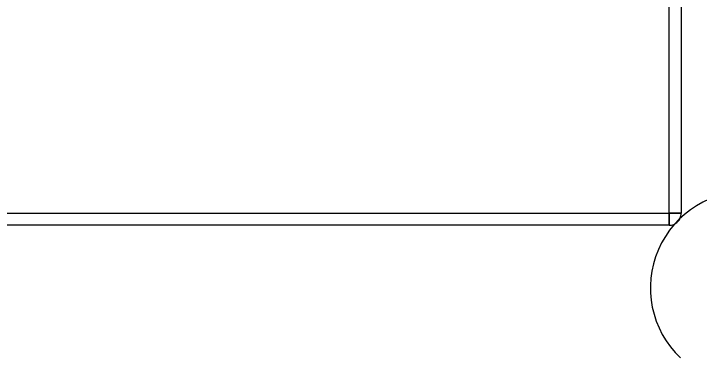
# Model space of a CAD drawing. Header units: metres. Extents: x 0 to 21025, y 0 to 14850.
# Drawn here: x 2117.9 to 2146.36, y 13153.79 to 13167.96 of the extents above; entities that cross this region are included whole.
import ezdxf

# ---------------------------------------------------------------- set-up
doc = ezdxf.new("R2010")
doc.units = ezdxf.units.M
doc.header["$LTSCALE"] = 25
doc.linetypes.add('HIDDEN2', pattern=[4.7625, 3.175, -1.5875])
doc.layers.add('SL4', color=4, linetype='Continuous')
doc.layers.add('ST1', color=7, linetype='HIDDEN2')

msp = doc.modelspace()

# ---------------------------------------------------------------- linework, layer by layer
at = {"layer": 'SL4'}
for radius in [125, 123.91, 122.777, 119.686, 89.286]:
    msp.add_circle((2083.564, 13184.681), radius, dxfattribs=at)
for radius, start, end in [(104.464, 171.10617, 157.38407), (98.5, 170.88256, 157.60769), (93.236, 168.80946, 159.68078), (92.147, 167.89305, 74.24512), (86.207, 191.91738, 316.57286)]:
    msp.add_arc((2083.564, 13184.681), radius, start, end, dxfattribs=at)
msp.add_open_spline([(2143.646, 13134.586), (2137.933, 13136.198), (2126.507, 13139.421), (2109.351, 13144.261), (2092.158, 13149.111), (2074.908, 13153.978), (2057.656, 13158.845), (2040.46, 13163.696), (2023.302, 13168.537), (2011.874, 13171.761), (2006.16, 13173.373)], degree=3, knots=[0, 0, 0, 0, 0.124879, 0.249755, 0.374717, 0.499956, 0.625212, 0.750198, 0.875098, 1, 1, 1, 1], dxfattribs=at)
at = {"layer": 'ST1'}
for p, q in [((2145.064, 13159.681), (2145.064, 13173.911)), ((2145.564, 13173.911), (2145.564, 13159.681)), ((2112.714, 13159.681), (2145.064, 13159.681)), ((2145.564, 13159.681), (2145.064, 13159.681)), ((2145.064, 13159.681), (2145.064, 13159.181)), ((2145.564, 13159.681), (2145.064, 13159.681)), ((2145.064, 13159.181), (2145.064, 13159.681)), ((2145.064, 13159.681), (2145.564, 13159.681)), ((2145.064, 13159.681), (2145.064, 13159.181)), ((2145.064, 13159.681), (2145.564, 13159.681)), ((2145.064, 13159.181), (2145.064, 13159.681)), ((2145.064, 13159.181), (2112.714, 13159.181))]:
    msp.add_line(p, q, dxfattribs=at)
for radius in [114.333, 92.131, 89.448]:
    msp.add_circle((2083.564, 13184.681), radius, dxfattribs=at)
for centre, radius, start, end in [((2148.288, 13156.58), 4, 86.6009, 226.4608), ((2145.064, 13159.681), 0.5, 270, 0)]:
    msp.add_arc(centre, radius, start, end, dxfattribs=at)

doc.saveas('drawing.dxf')
